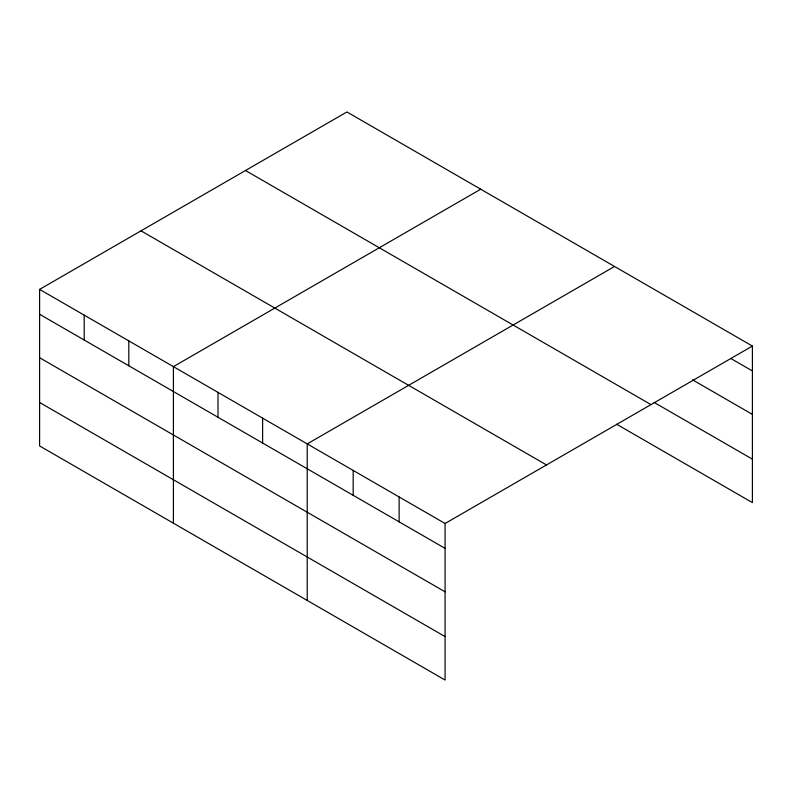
<?xml version="1.0" encoding="UTF-8"?>
<svg xmlns="http://www.w3.org/2000/svg" width="792" height="792" viewBox="0 0 792 792"><rect width="100%" height="100%" fill="white"/><g stroke="black" fill="none" stroke-linecap="round" stroke-linejoin="round"><path stroke-width="1.19" d="M39.6 289.387L445.084 523.492L445.084 680.041L39.6 445.936L39.6 289.387L346.916 111.959L752.4 346.064L752.4 502.613L616.671 424.255M480.724 189.209L173.408 366.637L173.408 523.195M614.533 266.468L307.217 443.896L307.217 600.445M445.084 523.492L752.4 346.064M731.026 358.608L752.4 370.943M692.554 379.843L752.4 414.394M654.083 402.395L752.4 459.162M245.5 170.508L650.984 404.613M141.016 230.838L546.5 464.934M39.6 314.275L445.084 548.371M39.6 357.727L445.084 591.822M39.6 402.494L445.084 636.59M399.128 496.96L399.128 521.839M353.173 470.428L353.173 495.307M262.617 418.146L262.617 443.025M218.008 392.387L218.008 417.275M128.809 340.887L128.809 365.775M84.2 315.137L84.2 340.025"/></g></svg>
